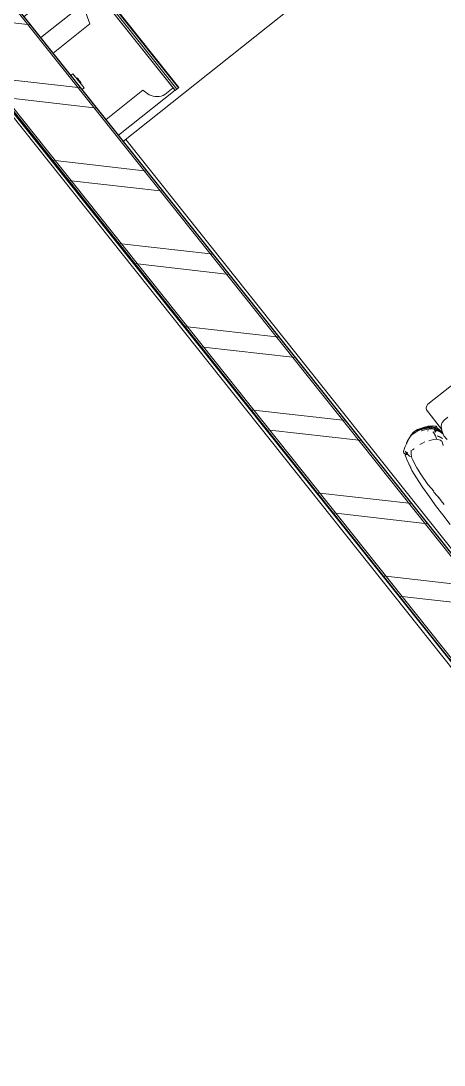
# Model space of a CAD drawing. Header units: millimetres. Extents: x 0 to 57242, y -59538 to 11130.
# Drawn here: x 17753 to 19757, y -26702 to -21760 of the extents above; entities that cross this region are included whole.
import ezdxf

# ---------------------------------------------------------------- set-up
doc = ezdxf.new("R2010")
doc.units = ezdxf.units.MM
for name, color, linetype, lineweight in [('A-WALL', 113, 'Continuous', 9), ('A-WALL-PATT', 111, 'Continuous', 25), ('E-ELEC-FIXT', 91, 'Continuous', 9), ('G-IMPT', 8, 'Continuous', 9), ('GFdwg_dwg', 8, 'Continuous', 9), ('I-FURN', 30, 'Continuous', 9), ('Q-CASE', 31, 'Continuous', 9)]:
    doc.layers.add(name, color=color, linetype=linetype, lineweight=lineweight)
pattern_1 = [(173.519, (19366.63, -23746.4), (-40.138, -353.327), []), (173.519, (19068.53, -23983.67), (-40.138, -353.327), [])]

# ---------------------------------------------------------------- blocks, each defined once
blk = doc.blocks.new('GFdwg_dwg_rge-311280-Level 0')
at = {"color": 1, "lineweight": 9}
blk.add_line((14256.4, -1000), (17445.1, -1000), dxfattribs=at)
at = {"color": 1, "lineweight": 9, "flags": 128}
blk.add_lwpolyline([(24530, -1333.6), (24530, -1350), (7630, -1350), (7630, -1333.5)], dxfattribs=at)
blk = doc.blocks.new('GFdwg_dwg-311279-Level 0')
at = {"color": 1, "lineweight": 9}
blk.add_line((20067.2, -25140.3), (0, 0), dxfattribs=at)
at = {"rotation": 308.5192572358332}
blk.add_blockref('GFdwg_dwg_rge-311280-Level 0', (10153, -10543.8), dxfattribs=at)
blk = doc.blocks.new('Electrical_Outlets-Sockets_ABB_Alter-Vega-Negro-Mate_Switch-1gang-1way - Switch 1gang 1way-1244876-Level 0')
at = {"layer": 'E-ELEC-FIXT'}
for p, q in [((11740.6, -5034.7), (11807.9, -4981.1)), ((11740.6, -5034.7), (11807.9, -4981.1)), ((11807.9, -4981.1), (11815.1, -4990.1)), ((11807.9, -4981.1), (11815.1, -4990.1)), ((11747.8, -5043.7), (11740.6, -5034.7)), ((11747.8, -5043.7), (11740.6, -5034.7)), ((11762.8, -5017.1), (11761, -5014.8)), ((11761.4, -5014), (11762, -5013.3)), ((11785.7, -4998.9), (11762.8, -5017.1)), ((11782.2, -4997.2), (11783, -4996.8)), ((11783.9, -4996.6), (11785.7, -4998.9))]:
    blk.add_line(p, q, dxfattribs=at)
for centre, radius, start, end in [((11762, -5014.8), 1.01, 129.2083, 181.8331), ((11841.6, -5092.4), 112.1, 121.9671, 135.2037), ((11783.6, -4997.6), 1.01, 75.2083, 127.8331)]:
    blk.add_arc(centre, radius, start, end, dxfattribs=at)
blk = doc.blocks.new('LR1190_SOFA_19 - SOFA_ICV_DXF-V7-Level 0')
at = {"layer": 'G-IMPT'}
for p, q in [((-943.8, 1433.1), (1708.9, 1433.8)), ((1708.9, 1433.8), (1721, 1429.4)), ((1721, 1429.4), (1727, 1424.3)), ((1730.6, 1416.5), (1727, 1424.3)), ((1731.5, 1301.3), (1730.6, 1416.5)), ((1756.4, 1340.8), (1742.3, 1327.9)), ((1760.7, 1339.6), (1752.2, 1327.3)), ((1756.4, 1340.8), (1773.5, 1352)), ((1756.4, 1332.5), (1759.8, 1337.1)), ((1756.4, 1332.5), (1765.3, 1336.1)), ((1759.8, 1337.1), (1769.9, 1342.8)), ((1760.7, 1339.6), (1774.1, 1352.3)), ((1764.3, 1339.6), (1767.8, 1344.2)), ((1764.3, 1330.1), (1776.4, 1342.6)), ((1773.3, 1339.2), (1764.5, 1329.5)), ((1775.8, 1341.9), (1765.3, 1336.1)), ((1766.2, 1331.3), (1789.9, 1344.9)), ((1773.4, 1348.1), (1767.8, 1344.2)), ((1777.9, 1350.1), (1768.5, 1342)), ((1793.1, 1354.3), (1769.9, 1342.8)), ((1773.3, 1339.2), (1776.4, 1342.6)), ((1784.2, 1357.9), (1774.1, 1352.3)), ((1795.3, 1353.8), (1776.4, 1342.6)), ((1777.9, 1350.1), (1802.7, 1361.3)), ((1777.9, 1350.1), (1804, 1361)), ((1777.9, 1350.1), (1797, 1359.6)), ((1792.1, 1356), (1777.9, 1350.1)), ((1777.9, 1350.1), (1791.1, 1355.9)), ((1807.8, 1365.7), (1784.2, 1357.9)), ((1804, 1361), (1785.8, 1350.4)), ((1793.1, 1354.3), (1785.8, 1350.4)), ((1788.2, 1335.3), (1786, 1333.2)), ((1788.2, 1335.3), (1786.6, 1333.8)), ((1789.2, 1350.2), (1795, 1354.1)), ((1789.9, 1344.9), (1812.4, 1355.4)), ((1792.1, 1356), (1804, 1361)), ((1798.2, 1355.1), (1795, 1354.1)), ((1795.3, 1353.8), (1813.1, 1361.8)), ((1823.8, 1368.2), (1797, 1359.6)), ((1801.9, 1359), (1804, 1361)), ((1821.5, 1364.2), (1802.7, 1361.3)), ((1822.1, 1370.2), (1807.8, 1365.7)), ((1810.7, 1354), (1812.4, 1355.4)), ((1813.1, 1361.8), (1824.3, 1365.1)), ((1822.1, 1370.2), (1841.3, 1372.7)), ((1823.8, 1368.2), (1839, 1372.3)), ((1824.3, 1365.1), (1861.4, 1368.4)), ((1833.7, 1366.7), (1824.3, 1365.1)), ((1840.5, 1366.7), (1824.3, 1365.1)), ((1833.7, 1366.7), (1861.4, 1368.4)), ((1837.8, 1371.6), (1839, 1372.3)), ((1840.5, 1366.7), (1861.4, 1368.4)), ((1845.9, 1372.5), (1841.3, 1372.7)), ((1856.6, 1368.1), (1845.9, 1372.5)), ((1859.4, 1368.3), (1845.9, 1372.5)), ((1845.9, 1372.5), (1866.5, 1367.5)), ((1873.1, 1365.2), (1861.4, 1368.4)), ((1869.6, 1365.5), (1862.9, 1367.2)), ((1866.5, 1364.7), (1862.9, 1367.2)), ((1869.6, 1366.2), (1866.5, 1367.5)), ((1869.6, 1365.5), (1885.4, 1359.6)), ((1873.1, 1365.2), (1894.7, 1356.1)), ((1917.7, 1344.4), (1885.4, 1359.6)), ((1901.9, 1352.4), (1894.7, 1356.1)), ((1901.3, 1352.1), (1903.5, 1351.2)), ((1903.3, 1351.2), (1901.9, 1352.4)), ((1901.9, 1352.4), (1903.2, 1351.2)), ((1901.9, 1352.4), (1903.7, 1351)), ((1917.7, 1344.4), (1925.7, 1339.7)), ((1938.2, 1329.4), (1925.7, 1339.7)), ((1925.7, 1339.7), (1926.8, 1338.3)), ((1695.6, 1326.8), (1672.9, 1327.7)), ((1695.6, 1326.8), (1709.3, 1323.4)), ((1716.6, 1319.5), (1709.3, 1323.4)), ((1725, 1311), (1716.6, 1319.5)), ((1725, 1311), (1729.5, 1304.6)), ((1734.9, 1295.6), (1729.5, 1304.6)), ((1734.9, 1295.6), (1742.1, 1269.6)), ((1738.2, 1292.9), (1737.4, 1288.4)), ((1740.6, 1293.8), (1737.9, 1284.8)), ((1738, 1284.4), (1747.3, 1306.7)), ((1738.2, 1292.9), (1744, 1316.5)), ((1738.2, 1288.3), (1741.9, 1301.8)), ((1738.2, 1288.3), (1741, 1297.8)), ((1744.4, 1293.6), (1739.1, 1280.5)), ((1740.3, 1281.7), (1744.8, 1294.8)), ((1740.6, 1293.8), (1748.6, 1310.3)), ((1741.9, 1301.8), (1746.2, 1315.4)), ((1742.3, 1327.9), (1742.7, 1322.7)), ((1742.3, 1327.9), (1742.9, 1326.1)), ((1742.4, 1302.7), (1746.2, 1315.4)), ((1742.7, 1322.7), (1748.9, 1318.6)), ((1742.7, 1322.7), (1748.7, 1318.4)), ((1742.7, 1322.7), (1748.7, 1318.9)), ((1748.9, 1318.6), (1744, 1316.5)), ((1744.3, 1321.5), (1745.7, 1317.3)), ((1744.8, 1294.8), (1754.6, 1310.8)), ((1749.1, 1305), (1745, 1295.1)), ((1745.9, 1317.3), (1745.5, 1319.2)), ((1746, 1320.3), (1746.2, 1317.5)), ((1753, 1312.7), (1747.3, 1306.7)), ((1747.3, 1306.7), (1752.5, 1311.4)), ((1747.8, 1331.7), (1749.3, 1321.5)), ((1748.5, 1311.5), (1752.6, 1314.5)), ((1748.5, 1311.5), (1750.3, 1313)), ((1748.6, 1310.3), (1750.3, 1313)), ((1751.7, 1307.5), (1749.1, 1305)), ((1749.3, 1321.5), (1750.2, 1317)), ((1749.6, 1320.8), (1750.1, 1317.7)), ((1750.3, 1313), (1749.7, 1310.9)), ((1749.7, 1302.7), (1751.8, 1307.5)), ((1752.2, 1327.3), (1750, 1320.1)), ((1753.1, 1323.3), (1750, 1320.1)), ((1750.3, 1313), (1752.6, 1314.5)), ((1753, 1312.7), (1751.7, 1312.6)), ((1754, 1309.8), (1751.8, 1307.5)), ((1753.7, 1325.6), (1752.1, 1319.6)), ((1752.1, 1319.6), (1753.7, 1313.9)), ((1755.1, 1311.2), (1752.5, 1311.4)), ((1752.6, 1311.4), (1753, 1312.7)), ((1753, 1312.7), (1754.7, 1312)), ((1756.4, 1332.5), (1753.1, 1323.4)), ((1753.1, 1323.4), (1753.5, 1316.5)), ((1755.5, 1311.4), (1753.5, 1316.5)), ((1753.7, 1313), (1753.5, 1316.5)), ((1755, 1313.9), (1753.5, 1316.5)), ((1753.7, 1313), (1753.9, 1313)), ((1753.7, 1313), (1755.3, 1312)), ((1756.6, 1311.4), (1754.2, 1317.4)), ((1756.3, 1311.7), (1754.2, 1317.4)), ((1755.8, 1311.6), (1754.6, 1310.8)), ((1756.6, 1310.9), (1754.6, 1310.8)), ((1754.6, 1310.8), (1760.5, 1309.8)), ((1755.8, 1311.6), (1759.7, 1310.7)), ((1756.4, 1332.5), (1759.7, 1332.5)), ((1756.6, 1310.9), (1762.6, 1310.1)), ((1757.4, 1314.3), (1757.4, 1314.4)), ((1757.4, 1314.3), (1757.7, 1311.2)), ((1757.4, 1314.3), (1757.7, 1310.8)), ((1757.4, 1314.3), (1758.4, 1311)), ((1757.5, 1315.3), (1758, 1314)), ((1757.5, 1315.3), (1757.7, 1311.2)), ((1759.3, 1321.6), (1757.8, 1316)), ((1758, 1314), (1757.8, 1316)), ((1758, 1314.1), (1759.2, 1311.2)), ((1758, 1314), (1759.2, 1311.2)), ((1758.9, 1318.3), (1758.2, 1316.8)), ((1759.7, 1324.6), (1758.5, 1315.1)), ((1758.5, 1315.1), (1759.6, 1311.5)), ((1766.2, 1331.3), (1759.7, 1324.6)), ((1759.7, 1324.6), (1761.8, 1313.9)), ((1761.8, 1313.9), (1765.6, 1307.3)), ((1763.4, 1281.6), (1766.2, 1288.7)), ((1766.2, 1288.7), (1763.5, 1282.7)), ((1764.3, 1330.1), (1763.6, 1328.6)), ((1771.3, 1315.9), (1773.5, 1294.1)), ((1771.3, 1315.9), (1772.2, 1313.5)), ((1773.5, 1294.1), (1779.6, 1279.7)), ((1792.4, 1286.9), (1778.9, 1278.7)), ((1792.4, 1286.9), (1812.9, 1295.6)), ((1843.2, 1306.1), (1830.7, 1303.5)), ((1843.2, 1306.1), (1857.5, 1308.1)), ((1891.3, 1308.6), (1902.2, 1310.9)), ((1891.3, 1308.6), (1899.2, 1310.3)), ((1899.2, 1310.3), (1902.2, 1310.9)), ((1918.2, 1297.3), (1906.1, 1312.7)), ((1926.9, 1281.3), (1918.2, 1297.3)), ((1929.2, 1295.5), (1923.2, 1288)), ((1932.2, 1325.2), (1926.2, 1312.2)), ((1932.2, 1325.2), (1929.2, 1295.5)), ((1935.6, 1312.5), (1930.4, 1307.6)), ((1939.6, 1318.7), (1933.8, 1312.2)), ((1935.7, 1310.8), (1934.4, 1308.7)), ((1939.6, 1318.7), (1935.6, 1312.5)), ((1935.7, 1310.8), (1936.7, 1312.9)), ((1936.6, 1313.4), (1940.4, 1317.7)), ((1937.6, 1315.2), (1936.6, 1313.4)), ((1938.6, 1313.8), (1936.7, 1312.9)), ((1942.6, 1311.6), (1937.2, 1313.8)), ((1941.5, 1322.7), (1938.2, 1329.4)), ((1939.6, 1316.7), (1938.6, 1313.8)), ((1941.5, 1322.7), (1940.1, 1318.5)), ((1941.5, 1322.7), (1940.3, 1320.4)), ((1941.5, 1322.7), (1940.4, 1317.7)), ((1942.6, 1311.6), (1952.7, 1282.8)), ((1740.3, 1281.7), (1739.6, 1278.7)), ((1739.7, 1278.1), (1741.1, 1283.1)), ((1741.6, 1246.3), (1742.1, 1269.6)), ((1756.2, 1263.2), (1763.5, 1282.7)), ((1756.2, 1263.2), (1763, 1280.6)), ((1766, 1252.5), (1766.7, 1255.3)), ((1774.2, 1235.3), (1766, 1252.5)), ((1768, 1262.8), (1767, 1257)), ((1778.9, 1278.7), (1768, 1262.8)), ((1774.2, 1235.3), (1770.9, 1242.7)), ((1926.9, 1281.3), (1928.6, 1275.2)), ((1928.6, 1275.2), (1937, 1230.3)), ((1963.8, 1235.2), (1951.2, 1284.9)), ((1960, 1248.2), (1952.7, 1282.8)), ((1960, 1248.2), (1955.9, 1263.6)), ((1955.9, 1263.6), (1961.5, 1244)), ((1937, 1230.3), (1940.7, 1196.1)), ((1940.7, 1196.1), (1945.5, 1136)), ((1970.8, 1174), (1963.8, 1235.2)), ((1973, 1141.5), (1970.8, 1174)), ((1973, 1141.5), (1975.3, 1100.1)), ((1945.5, 1089.7), (1942.2, 1046.1)), ((1942.4, 1096), (1945.5, 1089.7)), ((1942.4, 1096), (1943.4, 1094)), ((1945.2, 1134.2), (1943.4, 1094)), ((1945.2, 1134.2), (1945.5, 1136)), ((1975.3, 1100.1), (1979.1, 1027.8)), ((1942.6, 1054.2), (1942.2, 1046.1)), ((1944.1, 1036.3), (1942.6, 1054.2)), ((1944.1, 1036.3), (1943.5, 1013.7)), ((1980.1, 979.6), (1979.1, 1027.8)), ((1980.1, 979.6), (1979.9, 922.3))]:
    blk.add_line(p, q, dxfattribs=at)
blk = doc.blocks.new('LR1190_SOFA_19 - LR1190_SOFA_19-V8-Level 0')
at = {"extrusion": (0, 0, -1), "zscale": -1, "rotation": 180}
blk.add_blockref('LR1190_SOFA_19 - SOFA_ICV_DXF-V7-Level 0', (1959.4, 1435.8), dxfattribs=at)
blk = doc.blocks.new('Kitchen_Appliances_Electrolux_Electrolux-BI-Coffee-machine-46-60-Seamlrfa - Kitchen_Appliances_Electrolux_Electrolux-BI-Coffee-machine-46-60-Seamlrfa-1326230-Level 0')
at = {"layer": 'G-IMPT', "flags": 128}
for points in [[(-294.9, 182), (-294.9, -160), (-281, -160), (-281, -109.1)], [(-200.9, 182), (-200.9, -39.7), (-236.4, -50.5), (-236.6, -50.5)], [(-236.6, -50.5), (-236.4, -50.5), (-200.9, -39.7), (-200.9, 182)], [(236.5, -50.5), (236.4, -50.5), (201, -39.7), (201, 182)], [(201, 182), (201, -39.7), (236.4, -50.5), (236.5, -50.5)], [(281, -109.1), (281, -160), (294.9, -160), (294.9, 182)], [(-281, -109.1), (-281, -160), (281, -160), (281, -109.1)]]:
    blk.add_lwpolyline(points, dxfattribs=at)
for points in [[(-297, -169.8), (297, -169.8), (297, -160), (-297, -160)], [(-297, -179), (297, -179), (297, -169.8), (-297, -169.8)], [(-297, -179), (-297, -182), (297, -182), (297, -179)]]:
    blk.add_lwpolyline(points, close=True, dxfattribs=at)
at = {"layer": 'G-IMPT'}
for centre, start, end in [((-208.1, -118.3), 142.8089, 172.8192), ((-208.1, -118.3), 142.8089, 172.8192), ((-208.1, -118.3), 112.798, 142.8089), ((-208.1, -118.3), 112.798, 142.8089), ((208.1, -118.3), 37.2412, 67.3062), ((208.1, -118.3), 37.2412, 67.3062), ((208.1, -118.3), 7.1777, 37.2412), ((208.1, -118.3), 7.1777, 37.2412)]:
    blk.add_arc(centre, 73.5, start, end, dxfattribs=at)
blk = doc.blocks.new('STORAGE 01 - STORAGE 01-1326504-Level 0')
at = {"layer": 'Q-CASE'}
for p, q in [((19675.8, -20220.1), (18353.6, -21272.6)), ((20146, -20810.9), (19675.8, -20220.1)), ((18238.6, -22329.2), (20146, -20810.9)), ((18353.6, -21272.6), (17768.4, -21738.5))]:
    blk.add_line(p, q, dxfattribs=at)

msp = doc.modelspace()

# ---------------------------------------------------------------- hatches: boundary and pattern name
at = {"layer": 'A-WALL-PATT', "lineweight": 9}
h = msp.add_hatch(dxfattribs=at)
h.set_pattern_fill('FP_15', color=256, angle=45, style=0, pattern_type=2)
h.set_pattern_definition(pattern_1)
h.paths.add_polyline_path([(24380.5, -30559.1), (24388.3, -30552.9), (13666.8, -17083.4), (13657.8, -17090.6), (13850.9, -17333.1), (13852, -17332.2), (23443.7, -29382.2)])
h = msp.add_hatch(dxfattribs=at)
h.set_pattern_fill('FP_15', color=256, angle=45, style=0, pattern_type=2)
h.set_pattern_definition(pattern_1)
h.paths.add_polyline_path([(24388.3, -30552.9), (24623, -30366.1), (14088.4, -17131.3), (13853.6, -17318.2), (23456.5, -29382.2)])
h = msp.add_hatch(dxfattribs=at)
h.set_pattern_fill('FP_15', color=256, angle=45, style=0, pattern_type=2)
h.set_pattern_definition(pattern_1)
h.paths.add_polyline_path([(24623, -30366.1), (24630.8, -30359.8), (21631.8, -26592.1), (21624, -26598.4), (23839.9, -29382.2)])
h.paths.add_polyline_path([(21437.1, -26363.6), (21445, -26357.4), (15058.4, -18333.9), (15053.4, -18337.9), (15041, -18322.2), (15045.9, -18318.3), (15039.7, -18310.4), (15031.9, -18316.7), (21318.9, -26215)])
h.paths.add_polyline_path([(14982.1, -18254.1), (14989.9, -18247.9), (14983.6, -18240), (14978.7, -18244), (14966.2, -18228.3), (14971.2, -18224.4), (14102.4, -17132.9), (14094.6, -17139.2), (14974, -18244)])

# ---------------------------------------------------------------- linework, layer by layer
at = {"layer": 'A-WALL'}
for p, q in [((24388.3, -30552.9), (13666.8, -17083.4)), ((21437.1, -26363.6), (15031.9, -18316.7))]:
    msp.add_line(p, q, dxfattribs=at)
at = {"layer": 'A-WALL', "lineweight": 25}
for p, q in [((13852, -17332.2), (24380.5, -30559.1)), ((21438.7, -26349.6), (15058.4, -18333.9))]:
    msp.add_line(p, q, dxfattribs=at)

# ---------------------------------------------------------------- block references
at = {"layer": 'E-ELEC-FIXT', "rotation": 269.9985573229268}
msp.add_blockref('Electrical_Outlets-Sockets_ABB_Alter-Vega-Negro-Mate_Switch-1gang-1way - Switch 1gang 1way-1244876-Level 0', (23034.2, -10269.5), dxfattribs=at)
at = {"layer": 'G-IMPT', "rotation": 128.5192572358332}
msp.add_blockref('Kitchen_Appliances_Electrolux_Electrolux-BI-Coffee-machine-46-60-Seamlrfa - Kitchen_Appliances_Electrolux_Electrolux-BI-Coffee-machine-46-60-Seamlrfa-1326230-Level 0', (18173.9, -21955.7), dxfattribs=at)
at = {"layer": 'GFdwg_dwg', "color": 1}
msp.add_blockref('GFdwg_dwg-311279-Level 0', (0, 0), dxfattribs=at)
at = {"layer": 'I-FURN', "rotation": 218.5192572358333}
msp.add_blockref('LR1190_SOFA_19 - LR1190_SOFA_19-V8-Level 0', (19482.2, -23728.3), dxfattribs=at)
at = {"layer": 'Q-CASE'}
msp.add_blockref('STORAGE 01 - STORAGE 01-1326504-Level 0', (0, 0), dxfattribs=at)

doc.saveas('drawing.dxf')
